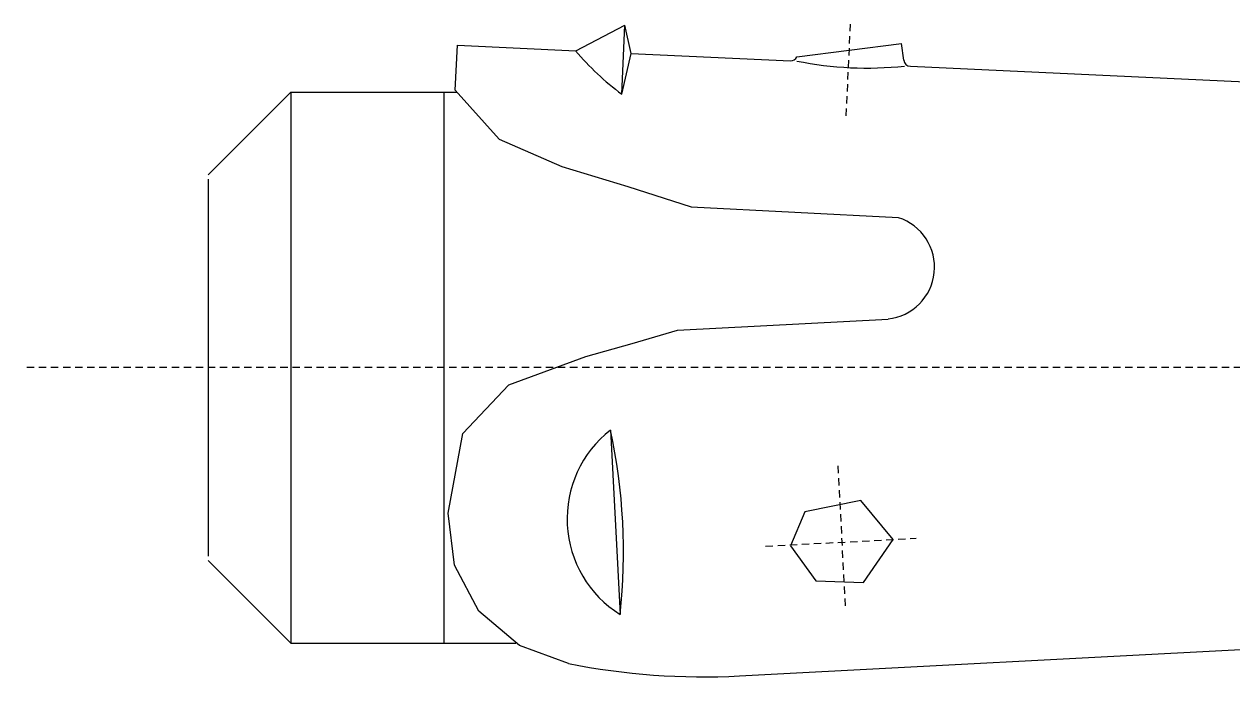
# Model space of a CAD drawing. Header units: millimetres. Extents: x 296 to 4896, y 152 to 3333.
# Drawn here: x 3505.78 to 3531.44, y 1292.08 to 1305.93 of the extents above; entities that cross this region are included whole.
import ezdxf

# ---------------------------------------------------------------- set-up
doc = ezdxf.new("R2010")
doc.units = ezdxf.units.MM
doc.linetypes.add('DASHED', pattern=[0.25, 0.15625, -0.09375])
doc.layers.add('1', color=1, linetype='DASHED')
doc.layers.add('2', color=3, linetype='Continuous')

# ---------------------------------------------------------------- blocks, each defined once
blk = doc.blocks.new('HST-M12-140')
at = {"layer": '1'}
for p, q in [((-222.07, 5.347), (-221.98, 7.29)), ((-195.747, 0), (-239.523, 0)), ((-222.248, -2.087), (-222.087, -5.157)), ((-223.781, -3.79), (-220.586, -3.623))]:
    blk.add_line(p, q, dxfattribs=at)
at = {"layer": '1', "linetype": 'Continuous'}
blk.add_arc((-221.637, 13.799), 7.441, 258.4927, 276.2076, dxfattribs=at)
at = {"layer": '2'}
for p, q in [((-227.814, 6.725), (-226.769, 7.266)), ((-226.836, 5.806), (-226.769, 7.266)), ((-226.638, 6.67), (-226.769, 7.266)), ((-230.373, 5.89), (-230.324, 6.841)), ((-230.324, 6.841), (-227.814, 6.725)), ((-223.117, 6.596), (-220.894, 6.883)), ((-220.848, 6.524), (-220.894, 6.883)), ((-226.836, 5.806), (-226.638, 6.67)), ((-226.638, 6.67), (-223.256, 6.514)), ((-220.709, 6.396), (-210.157, 5.907)), ((-233.86, 5.849), (-235.615, 4.094)), ((-233.86, 5.849), (-233.86, -5.849)), ((-233.86, 5.849), (-230.347, 5.849)), ((-230.609, -5.849), (-230.609, 5.849)), ((-235.61, -4), (-235.61, 4)), ((-225.362, 3.413), (-220.962, 3.183)), ((-225.654, 0.798), (-221.183, 1.032)), ((-227.076, -1.325), (-226.871, -5.239)), ((-235.615, -4.094), (-233.86, -5.849)), ((-233.86, -5.849), (-229.087, -5.849)), ((-224.337, -6.543), (-210.157, -5.8))]:
    blk.add_line(p, q, dxfattribs=at)
for points in [[(-230.373, 5.89), (-229.436, 4.849), (-228.111, 4.268), (-226.709, 3.841), (-225.362, 3.413)], [(-230.52, -3.09), (-230.21, -1.401), (-229.233, -0.364), (-227.595, 0.239), (-226.612, 0.512), (-225.654, 0.798)], [(-227.968, -6.28), (-229.005, -5.898), (-229.87, -5.171), (-230.385, -4.192), (-230.52, -3.09)]]:
    blk.add_lwpolyline(points, dxfattribs=at)
blk.add_lwpolyline([(-221.071, -3.648), (-221.759, -2.82), (-222.949, -3.058), (-223.253, -3.78), (-222.718, -4.529), (-221.7, -4.558)], close=True, dxfattribs=at)
for centre, radius, start, end in [((-223.323, 10.529), 5.886, 220.2631, 233.3507), ((-223.249, 6.661), 0.147, 267.3502, 334.0901), ((-220.702, 6.543), 0.147, 187.3502, 267.3502), ((-221.3, 2.131), 1.105, 276.1253, 72.1482), ((-225.602, -3.21), 2.393, 128.033, 237.967), ((-239.054, -3.915), 12.255, 353.798, 12.202), ((-225.103, 8.062), 14.625, 258.7007, 273)]:
    blk.add_arc(centre, radius, start, end, dxfattribs=at)

msp = doc.modelspace()

# ---------------------------------------------------------------- block references
at = {"color": 3}
msp.add_blockref('HST-M12-140', (3745.298, 1298.638), dxfattribs=at)

doc.saveas('drawing.dxf')
